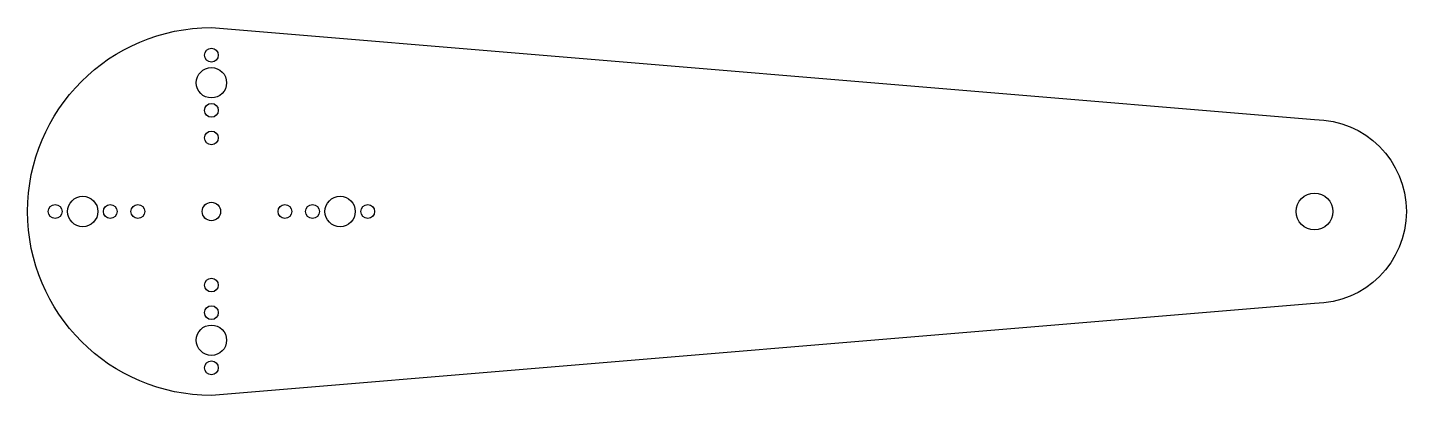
# Model space of a CAD drawing. Header units: millimetres. Extents: x -92 to 58, y -105 to -65.
import ezdxf

# ---------------------------------------------------------------- set-up
doc = ezdxf.new("R2010")
doc.units = ezdxf.units.MM
doc.layers.get('0').update_dxf_attribs({"linetype": 'CONTINUOUS'})

msp = doc.modelspace()

# ---------------------------------------------------------------- linework, layer by layer
msp.add_lwpolyline([(-72, -65.1), (48, -75.1, -1), (48, -95.1), (-72, -105.1, -1)], format="xyb", close=True)
for centre, radius in [((-72, -68.1), 0.75), ((-72, -71.1), 1.65), ((-72, -74.1), 0.75), ((-72, -77.1), 0.75), ((-86, -85.1), 1.65), ((-58, -85.1), 1.65), ((48, -85.1), 2), ((-89, -85.1), 0.75), ((-83, -85.1), 0.75), ((-80, -85.1), 0.75), ((-72, -85.1), 1), ((-64, -85.1), 0.75), ((-61, -85.1), 0.75), ((-55, -85.1), 0.75), ((-72, -93.1), 0.75), ((-72, -96.1), 0.75), ((-72, -99.1), 1.65), ((-72, -102.1), 0.75)]:
    msp.add_circle(centre, radius)

doc.saveas('drawing.dxf')
